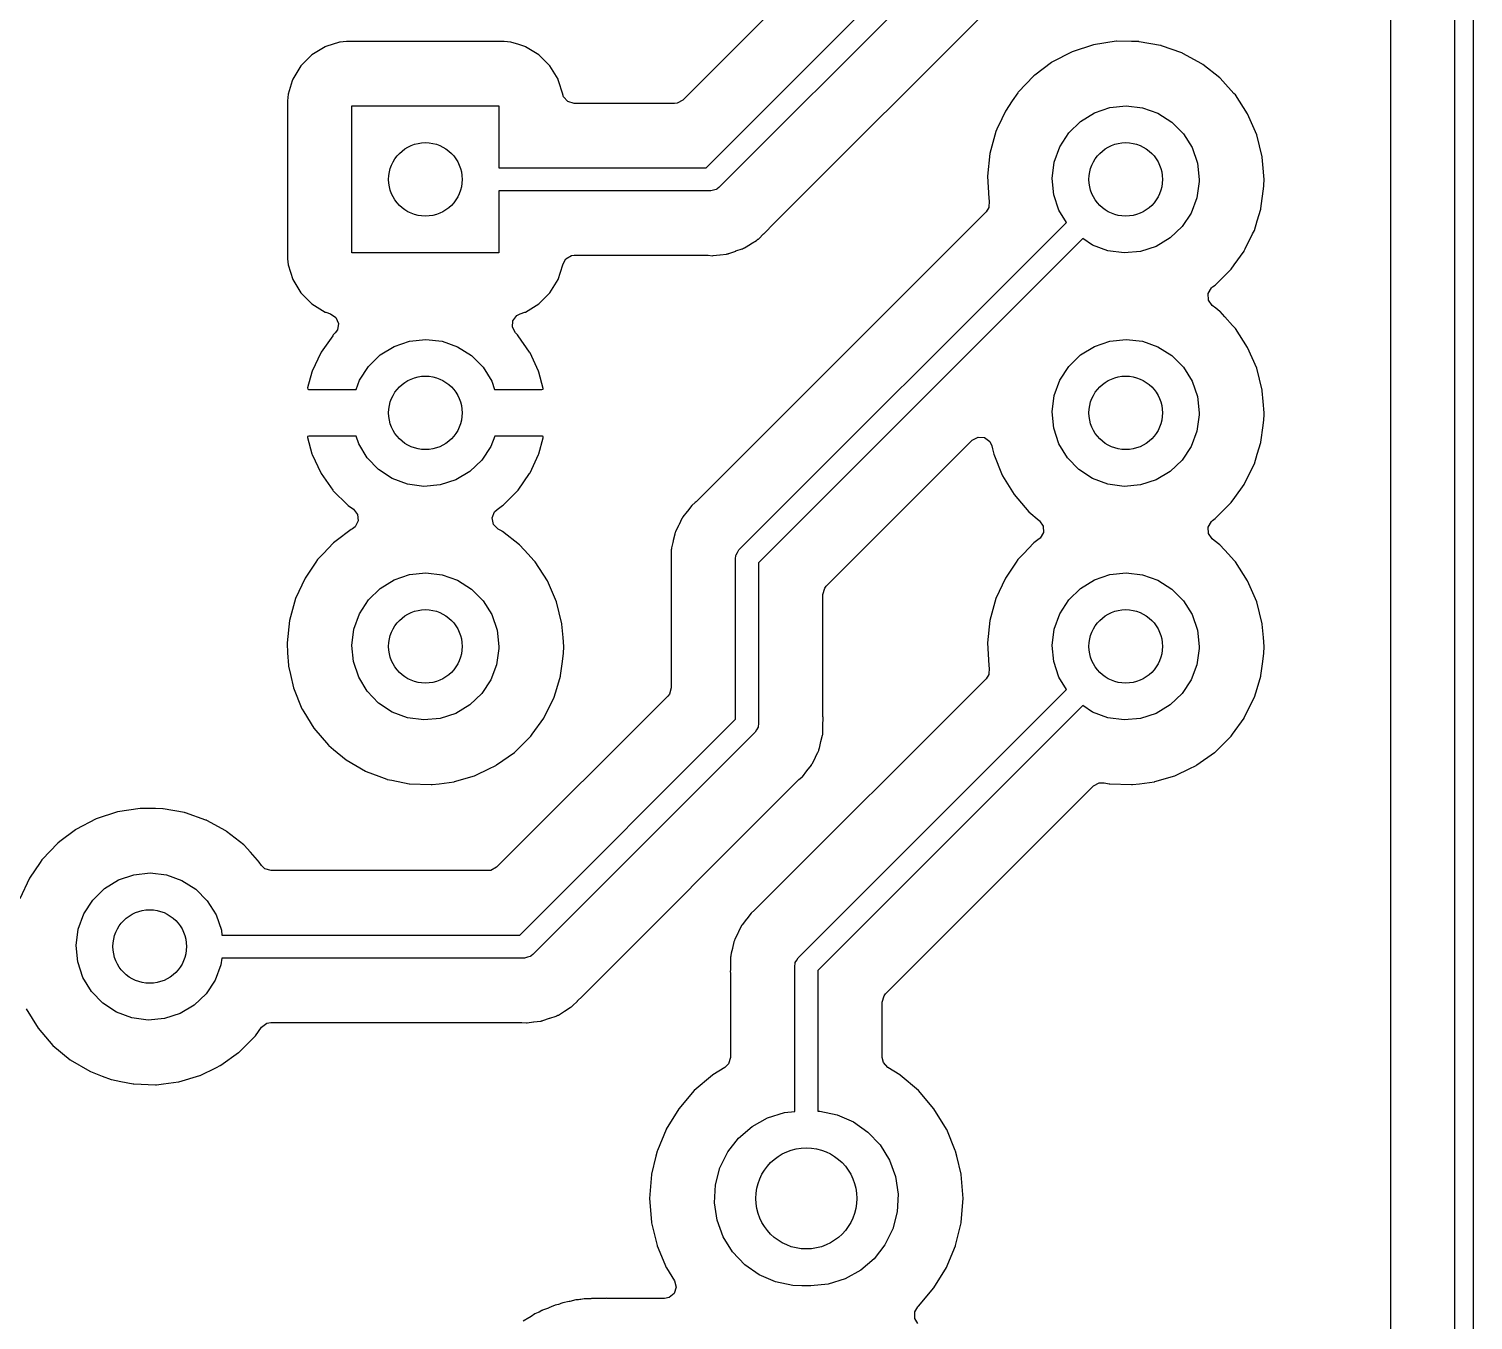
# Model space of a CAD drawing. Extents: x 20.1 to 80.3, y -80.1 to -19.9.
# Drawn here: x 64.59 to 80.3, y -61.38 to -47.34 of the extents above; entities that cross this region are included whole.
import ezdxf

# ---------------------------------------------------------------- set-up
doc = ezdxf.new("R2010")
doc.units = 0
doc.layers.add('BLACK', color=7, linetype='CONTINUOUS')

msp = doc.modelspace()

# ---------------------------------------------------------------- linework, layer by layer
at = {"layer": 'BLACK', "linetype": 'CONTINUOUS'}
for p, q in [((80.1, -79.9), (80.1, -20.1)), ((80.3, -20), (80.3, -80)), ((79.4, -20.926), (79.4, -71.6445)), ((76.0609, -43.7517), (71.7, -48.1126)), ((71.9532, -48.85), (76.9345, -43.8688)), ((77.1126, -44.0442), (72.0934, -49.0634)), ((72.6522, -49.4953), (77.2298, -44.9177)), ((67.8096, -47.5319), (67.6646, -47.6197)), ((67.8169, -47.5296), (67.8096, -47.5319)), ((67.965, -47.4832), (67.8169, -47.5296)), ((67.8169, -47.5296), (67.8169, -47.5296)), ((67.9714, -47.4812), (67.965, -47.4832)), ((67.965, -47.4832), (67.965, -47.4832)), ((68.0058, -47.478), (67.9714, -47.4812)), ((68.0411, -47.4748), (68.0058, -47.478)), ((68.0412, -47.4748), (68.0411, -47.4748)), ((68.044, -47.4745), (68.0412, -47.4748)), ((68.8978, -47.4745), (68.044, -47.4745)), ((69.7531, -47.4745), (68.8978, -47.4745)), ((69.756, -47.4745), (69.7531, -47.4745)), ((69.8286, -47.4812), (69.756, -47.4745)), ((69.9179, -47.5092), (69.8286, -47.4812)), ((69.9831, -47.5296), (69.9179, -47.5092)), ((69.9904, -47.5319), (69.9831, -47.5296)), ((69.9831, -47.5296), (69.9831, -47.5296)), ((70.1354, -47.6197), (69.9904, -47.5319)), ((75.9365, -47.587), (75.7177, -47.7009)), ((76.1711, -47.5103), (75.9365, -47.587)), ((76.415, -47.473), (76.1711, -47.5103)), ((76.4201, -47.4731), (76.415, -47.473)), ((76.5823, -47.4751), (76.4201, -47.4731)), ((76.4201, -47.4731), (76.4201, -47.4731)), ((76.6617, -47.476), (76.5823, -47.4751)), ((76.6668, -47.4769), (76.6617, -47.476)), ((76.8995, -47.5184), (76.6668, -47.4769)), ((76.6668, -47.4769), (76.6668, -47.4769)), ((76.9046, -47.5193), (76.8995, -47.5184)), ((76.8995, -47.5184), (76.8995, -47.5184)), ((76.9095, -47.521), (76.9046, -47.5193)), ((77.1323, -47.5999), (76.9095, -47.521)), ((76.9095, -47.521), (76.9095, -47.521)), ((77.1372, -47.6017), (77.1323, -47.5999)), ((77.1323, -47.5999), (77.1323, -47.5999)), ((77.1417, -47.6042), (77.1372, -47.6017)), ((77.3487, -47.7184), (77.1417, -47.6042)), ((77.1417, -47.6042), (77.1417, -47.6042)), ((67.5447, -47.7396), (67.4569, -47.8846)), ((67.6646, -47.6197), (67.5447, -47.7396)), ((70.2553, -47.7396), (70.1354, -47.6197)), ((70.3431, -47.8846), (70.2553, -47.7396)), ((75.7135, -47.704), (75.5296, -47.8422)), ((75.7177, -47.7009), (75.7135, -47.704)), ((75.7135, -47.704), (75.7135, -47.704)), ((77.3532, -47.7209), (77.3487, -47.7184)), ((77.3487, -47.7184), (77.3487, -47.7184)), ((77.3573, -47.7241), (77.3532, -47.7209)), ((77.5428, -47.8706), (77.3573, -47.7241)), ((77.3573, -47.7241), (77.3573, -47.7241)), ((67.4507, -47.9042), (67.4062, -48.0464)), ((67.4546, -47.8919), (67.4507, -47.9042)), ((67.4569, -47.8846), (67.4546, -47.8919)), ((67.4546, -47.8919), (67.4546, -47.8919)), ((70.3454, -47.8919), (70.3431, -47.8846)), ((70.3493, -47.9042), (70.3454, -47.8919)), ((70.3454, -47.8919), (70.3454, -47.8919)), ((70.3938, -48.0464), (70.3493, -47.9042)), ((75.5204, -47.8491), (75.3499, -48.0275)), ((75.5296, -47.8422), (75.5204, -47.8491)), ((77.5468, -47.8738), (77.5428, -47.8706)), ((77.5428, -47.8706), (77.5428, -47.8706)), ((77.5781, -47.9081), (77.5468, -47.8738)), ((77.6981, -48.04), (77.5781, -47.9081)), ((67.4062, -48.0464), (67.3995, -48.119)), ((70.3942, -48.0505), (70.3938, -48.0464)), ((70.4024, -48.0758), (70.3942, -48.0505)), ((70.4489, -48.1295), (70.4024, -48.0758)), ((75.347, -48.0317), (75.2855, -48.1219)), ((75.3499, -48.0275), (75.347, -48.0317)), ((75.347, -48.0317), (75.347, -48.0317)), ((77.7129, -48.0563), (77.6981, -48.04)), ((77.8469, -48.2635), (77.7129, -48.0563)), ((67.3995, -48.119), (67.3995, -48.1219)), ((67.3995, -48.1219), (67.3995, -48.9772)), ((68.1, -49.775), (68.1, -48.175)), ((68.1, -48.175), (69.7, -48.175)), ((69.7, -48.175), (69.7, -48.85)), ((70.517, -48.1495), (70.4489, -48.1295)), ((71.6109, -48.1495), (70.517, -48.1495)), ((71.6377, -48.1466), (71.6109, -48.1495)), ((71.7, -48.1126), (71.6377, -48.1466)), ((75.2109, -48.2313), (75.1708, -48.3176)), ((75.2855, -48.1219), (75.2109, -48.2313)), ((76.1794, -48.2511), (76.3482, -48.1937)), ((76.3482, -48.1937), (76.5256, -48.175)), ((76.5256, -48.175), (76.7027, -48.1961)), ((76.7027, -48.1961), (76.8707, -48.256)), ((75.1708, -48.3176), (75.119, -48.4291)), ((75.9, -48.4694), (76.0275, -48.3446)), ((76.0275, -48.3446), (76.1794, -48.2511)), ((76.8707, -48.256), (77.0213, -48.3515)), ((77.0213, -48.3515), (77.147, -48.4781)), ((77.9453, -48.4898), (77.8469, -48.2635)), ((75.107, -48.4551), (75.041, -48.6929)), ((75.119, -48.4291), (75.107, -48.4551)), ((75.8034, -48.6193), (75.9, -48.4694)), ((77.147, -48.4781), (77.2415, -48.6293)), ((78.0054, -48.7291), (77.9453, -48.4898)), ((75.041, -48.6929), (75.0148, -48.9382)), ((75.7424, -48.7869), (75.8034, -48.6193)), ((77.2415, -48.6293), (77.3001, -48.7978)), ((69.7, -48.85), (71.9532, -48.85)), ((75.7201, -48.9638), (75.7424, -48.7869)), ((77.3001, -48.7978), (77.32, -48.975)), ((78.0058, -48.7342), (78.0054, -48.7291)), ((78.0122, -48.8113), (78.0058, -48.7342)), ((78.0058, -48.7342), (78.0058, -48.7342)), ((78.0256, -48.975), (78.0122, -48.8113)), ((67.3995, -48.9772), (67.3995, -49.831)), ((75.0148, -48.9382), (75.029, -49.1845)), ((75.7375, -49.1413), (75.7201, -48.9638)), ((77.3197, -48.9973), (77.2949, -49.174)), ((77.32, -48.975), (77.3197, -48.9973)), ((78.0242, -49.0351), (78.0256, -48.9784)), ((78.0256, -48.9784), (78.0256, -48.975)), ((78.0256, -48.9784), (78.0256, -48.9784)), ((72.005, -49.1), (69.7, -49.1)), ((69.7, -49.1), (69.7, -49.775)), ((72.0345, -49.0913), (72.005, -49.1)), ((72.0646, -49.0849), (72.0345, -49.0913)), ((72.0698, -49.081), (72.0646, -49.0849)), ((72.0725, -49.0802), (72.0698, -49.081)), ((72.0756, -49.0767), (72.0725, -49.0802)), ((72.0934, -49.0634), (72.0756, -49.0767)), ((75.029, -49.1845), (75.0347, -49.2099)), ((75.7938, -49.3106), (75.7375, -49.1413)), ((77.2949, -49.174), (77.2315, -49.3407)), ((77.9916, -49.2932), (78.0238, -49.0485)), ((78.0238, -49.0485), (78.0242, -49.0351)), ((75.0009, -49.3267), (71.8446, -52.483)), ((75.0302, -49.2807), (75.0009, -49.3267)), ((75.0347, -49.2099), (75.0302, -49.2807)), ((75.8745, -49.4438), (75.7938, -49.3106)), ((77.2315, -49.3407), (77.1328, -49.4892)), ((77.951, -49.427), (77.9901, -49.2981)), ((77.9901, -49.2981), (77.9916, -49.2932)), ((77.9901, -49.2981), (77.9901, -49.2981)), ((72.3116, -53.0066), (75.8745, -49.4438)), ((72.6453, -49.5027), (72.6522, -49.4953)), ((77.1328, -49.4892), (77.0037, -49.6122)), ((77.9199, -49.5293), (77.951, -49.427)), ((72.4401, -49.6766), (72.5012, -49.6399)), ((72.5012, -49.6399), (72.507, -49.6364)), ((72.5012, -49.6399), (72.5012, -49.6399)), ((72.507, -49.6364), (72.512, -49.6317)), ((72.512, -49.6317), (72.5139, -49.6303)), ((72.5139, -49.6303), (72.5148, -49.6296)), ((72.5148, -49.6296), (72.5187, -49.6267)), ((72.5187, -49.6267), (72.523, -49.6239)), ((72.523, -49.6239), (72.5271, -49.6203)), ((76.0526, -49.6192), (72.525, -53.1468)), ((72.5271, -49.6203), (72.579, -49.5684)), ((72.579, -49.5684), (72.5816, -49.5659)), ((72.5816, -49.5659), (72.6324, -49.5179)), ((72.6324, -49.5179), (72.6374, -49.5132)), ((72.6324, -49.5179), (72.6324, -49.5179)), ((72.6374, -49.5132), (72.6412, -49.5075)), ((72.6412, -49.5075), (72.6453, -49.5027)), ((76.1593, -49.6891), (76.0526, -49.6192)), ((77.0037, -49.6122), (76.8505, -49.7035)), ((77.8202, -49.731), (77.9012, -49.5671)), ((77.9012, -49.5671), (77.9199, -49.5293)), ((69.7, -49.775), (68.1, -49.775)), ((70.4265, -49.8389), (70.4882, -49.8038)), ((70.4882, -49.8038), (70.517, -49.8005)), ((70.517, -49.8005), (71.965, -49.8005)), ((71.965, -49.8005), (71.9755, -49.8009)), ((71.9755, -49.8009), (72.0253, -49.8051)), ((72.0253, -49.8051), (72.032, -49.8042)), ((72.032, -49.8042), (72.0321, -49.8042)), ((72.0321, -49.8042), (72.1027, -49.7948)), ((72.1027, -49.7948), (72.1057, -49.7944)), ((72.1057, -49.7944), (72.1765, -49.7867)), ((72.1765, -49.7867), (72.1833, -49.786)), ((72.1833, -49.786), (72.1898, -49.7838)), ((72.1898, -49.7838), (72.1921, -49.7833)), ((72.1921, -49.7833), (72.1927, -49.7832)), ((72.1927, -49.7832), (72.1934, -49.783)), ((72.1934, -49.783), (72.194, -49.7829)), ((72.194, -49.7829), (72.1963, -49.7823)), ((72.1963, -49.7823), (72.2031, -49.7814)), ((72.2031, -49.7814), (72.2764, -49.7547)), ((72.2764, -49.7547), (72.2793, -49.7537)), ((72.2793, -49.7537), (72.3468, -49.731)), ((72.3468, -49.731), (72.3533, -49.7288)), ((72.3533, -49.7288), (72.3592, -49.7253)), ((72.3592, -49.7253), (72.3613, -49.7243)), ((72.3613, -49.7243), (72.3619, -49.724)), ((72.3619, -49.724), (72.3625, -49.7237)), ((72.3625, -49.7237), (72.3631, -49.7234)), ((72.3631, -49.7234), (72.3652, -49.7224)), ((72.3652, -49.7224), (72.3716, -49.7201)), ((72.3716, -49.7201), (72.4375, -49.6782)), ((72.4375, -49.6782), (72.4401, -49.6766)), ((76.3265, -49.7512), (76.1593, -49.6891)), ((76.5032, -49.7748), (76.3265, -49.7512)), ((76.6809, -49.7587), (76.5032, -49.7748)), ((76.8505, -49.7035), (76.6809, -49.7587)), ((77.6987, -49.9062), (77.8076, -49.7547)), ((77.8076, -49.7547), (77.8106, -49.7505)), ((77.8106, -49.7505), (77.8202, -49.731)), ((67.3995, -49.831), (67.3998, -49.8338)), ((67.3998, -49.8338), (67.3998, -49.8339)), ((67.3998, -49.8339), (67.4002, -49.8389)), ((67.4002, -49.8389), (67.4062, -49.9036)), ((67.4062, -49.9036), (67.4569, -50.0654)), ((70.3431, -50.0654), (70.3938, -49.9036)), ((70.3938, -49.9036), (70.3941, -49.9005)), ((70.3941, -49.9005), (70.4265, -49.8389)), ((77.4918, -50.125), (77.6666, -49.9508)), ((77.6666, -49.9508), (77.6987, -49.9062)), ((67.4569, -50.0654), (67.5447, -50.2104)), ((70.2553, -50.2104), (70.3431, -50.0654)), ((77.4652, -50.144), (77.4918, -50.125)), ((67.5447, -50.2104), (67.6646, -50.3303)), ((70.1354, -50.3303), (70.2553, -50.2104)), ((77.416, -50.2166), (77.4516, -50.1552)), ((77.4192, -50.2875), (77.416, -50.2166)), ((77.4516, -50.1552), (77.4652, -50.144)), ((67.6646, -50.3303), (67.8096, -50.4181)), ((67.8096, -50.4181), (67.8169, -50.4204)), ((67.8169, -50.4204), (67.8169, -50.4204)), ((67.8169, -50.4204), (67.868, -50.4364)), ((67.868, -50.4364), (67.9271, -50.4759)), ((69.8941, -50.4558), (69.932, -50.4364)), ((69.932, -50.4364), (69.9831, -50.4204)), ((69.9831, -50.4204), (69.9904, -50.4181)), ((69.9831, -50.4204), (69.9831, -50.4204)), ((69.9904, -50.4181), (70.1354, -50.3303)), ((77.4603, -50.3455), (77.4192, -50.2875)), ((77.5007, -50.3774), (77.4603, -50.3455)), ((77.5428, -50.4106), (77.5007, -50.3774)), ((77.5468, -50.4138), (77.5428, -50.4106)), ((77.5428, -50.4106), (77.5428, -50.4106)), ((77.5969, -50.4688), (77.5468, -50.4138)), ((67.9271, -50.4759), (67.9554, -50.541)), ((67.9554, -50.541), (67.944, -50.6111)), ((69.8465, -50.5834), (69.8516, -50.5126)), ((69.8806, -50.6458), (69.8465, -50.5834)), ((69.8516, -50.5126), (69.8941, -50.4558)), ((77.6835, -50.564), (77.5969, -50.4688)), ((77.7129, -50.5963), (77.6835, -50.564)), ((77.8469, -50.8035), (77.7129, -50.5963)), ((67.891, -50.6755), (67.7661, -50.854)), ((67.8981, -50.6671), (67.891, -50.6755)), ((67.9194, -50.6458), (67.8981, -50.6671)), ((67.944, -50.6111), (67.9194, -50.6458)), ((68.5594, -50.7911), (68.7282, -50.7337)), ((68.7282, -50.7337), (68.9056, -50.715)), ((68.9056, -50.715), (69.0827, -50.7361)), ((69.0827, -50.7361), (69.2507, -50.796)), ((69.9019, -50.6671), (69.8806, -50.6458)), ((69.909, -50.6755), (69.9019, -50.6671)), ((70.0339, -50.854), (69.909, -50.6755)), ((76.1794, -50.7911), (76.3482, -50.7337)), ((76.3482, -50.7337), (76.5256, -50.715)), ((76.5256, -50.715), (76.7027, -50.7361)), ((76.7027, -50.7361), (76.8707, -50.796)), ((67.7606, -50.8635), (67.6685, -51.0609)), ((67.7661, -50.854), (67.7606, -50.8635)), ((68.28, -51.0094), (68.4075, -50.8846)), ((68.4075, -50.8846), (68.5594, -50.7911)), ((69.2507, -50.796), (69.4013, -50.8915)), ((69.4013, -50.8915), (69.527, -51.0181)), ((70.0394, -50.8635), (70.0339, -50.854)), ((70.1315, -51.0609), (70.0394, -50.8635)), ((75.9, -51.0094), (76.0275, -50.8846)), ((76.0275, -50.8846), (76.1794, -50.7911)), ((76.8707, -50.796), (77.0213, -50.8915)), ((77.0213, -50.8915), (77.147, -51.0181)), ((77.9453, -51.0298), (77.8469, -50.8035)), ((67.6648, -51.0712), (67.6186, -51.2435)), ((67.6685, -51.0609), (67.6648, -51.0712)), ((68.1834, -51.1593), (68.28, -51.0094)), ((69.527, -51.0181), (69.6215, -51.1693)), ((70.1352, -51.0712), (70.1315, -51.0609)), ((70.1827, -51.2485), (70.1352, -51.0712)), ((75.8034, -51.1593), (75.9, -51.0094)), ((77.147, -51.0181), (77.2415, -51.1693)), ((78.0054, -51.2691), (77.9453, -51.0298)), ((68.1464, -51.261), (68.1834, -51.1593)), ((69.6215, -51.1693), (69.6534, -51.261)), ((75.7424, -51.3269), (75.8034, -51.1593)), ((77.2415, -51.1693), (77.3001, -51.3378)), ((67.6186, -51.2435), (67.6189, -51.2576)), ((67.6189, -51.2576), (67.6269, -51.261)), ((67.6269, -51.261), (68.1464, -51.261)), ((69.6534, -51.261), (70.168, -51.261)), ((70.168, -51.261), (70.1815, -51.257)), ((70.1815, -51.257), (70.1827, -51.2485)), ((75.7201, -51.5038), (75.7424, -51.3269)), ((77.3001, -51.3378), (77.32, -51.515)), ((78.0058, -51.2742), (78.0054, -51.2691)), ((78.0156, -51.3928), (78.0058, -51.2742)), ((78.0058, -51.2742), (78.0058, -51.2742)), ((75.7375, -51.6813), (75.7201, -51.5038)), ((77.3197, -51.5373), (77.2949, -51.714)), ((77.32, -51.515), (77.3197, -51.5373)), ((78.0256, -51.515), (78.0156, -51.3928)), ((78.0238, -51.5885), (78.025, -51.5401)), ((78.025, -51.5401), (78.0256, -51.5184)), ((78.0256, -51.5184), (78.0256, -51.515)), ((78.0256, -51.5184), (78.0256, -51.5184)), ((75.7938, -51.8506), (75.7375, -51.6813)), ((77.9916, -51.8332), (78.0154, -51.6525)), ((78.0154, -51.6525), (78.0234, -51.5919)), ((78.0234, -51.5919), (78.0238, -51.5885)), ((78.0234, -51.5919), (78.0234, -51.5919)), ((67.6185, -51.773), (67.6173, -51.7815)), ((67.6173, -51.7815), (67.6648, -51.9588)), ((67.632, -51.769), (67.6185, -51.773)), ((68.1466, -51.769), (67.632, -51.769)), ((68.1738, -51.8506), (68.1466, -51.769)), ((68.2662, -52.0031), (68.1738, -51.8506)), ((69.654, -51.769), (69.6115, -51.8807)), ((70.1731, -51.769), (69.654, -51.769)), ((70.1352, -51.9588), (70.1814, -51.7865)), ((70.1811, -51.7724), (70.1731, -51.769)), ((70.1814, -51.7865), (70.1811, -51.7724)), ((74.0559, -52.6066), (74.8505, -51.8119)), ((74.8505, -51.8119), (74.9128, -51.7779)), ((74.9128, -51.7779), (74.9836, -51.7829)), ((74.9836, -51.7829), (75.0405, -51.8255)), ((75.0405, -51.8255), (75.0625, -51.8733)), ((75.8862, -52.0031), (75.7938, -51.8506)), ((77.2949, -51.714), (77.2315, -51.8807)), ((77.9515, -51.9652), (77.9901, -51.8381)), ((77.9901, -51.8381), (77.9916, -51.8332)), ((77.9901, -51.8381), (77.9901, -51.8381)), ((67.6648, -51.9588), (67.6685, -51.9691)), ((67.6685, -51.9691), (67.7606, -52.1665)), ((68.3901, -52.1314), (68.2662, -52.0031)), ((69.6115, -51.8807), (69.5128, -52.0292)), ((70.0394, -52.1665), (70.1315, -51.9691)), ((70.1315, -51.9691), (70.1352, -51.9588)), ((75.0625, -51.8733), (75.0701, -51.9067)), ((75.0701, -51.9067), (75.0833, -51.9652)), ((75.0833, -51.9652), (75.1761, -52.1939)), ((76.0101, -52.1314), (75.8862, -52.0031)), ((77.2315, -51.8807), (77.1328, -52.0292)), ((77.9199, -52.0693), (77.9515, -51.9652)), ((67.7606, -52.1665), (67.7661, -52.176)), ((68.5393, -52.2291), (68.3901, -52.1314)), ((69.3837, -52.1522), (69.2305, -52.2435)), ((69.5128, -52.0292), (69.3837, -52.1522)), ((70.0339, -52.176), (70.0394, -52.1665)), ((76.1593, -52.2291), (76.0101, -52.1314)), ((77.0037, -52.1522), (76.8505, -52.2435)), ((77.1328, -52.0292), (77.0037, -52.1522)), ((77.8106, -52.2905), (77.9199, -52.0693)), ((67.7661, -52.176), (67.891, -52.3545)), ((68.7065, -52.2912), (68.5393, -52.2291)), ((68.8832, -52.3148), (68.7065, -52.2912)), ((69.0609, -52.2987), (68.8832, -52.3148)), ((69.2305, -52.2435), (69.0609, -52.2987)), ((69.909, -52.3545), (70.0339, -52.176)), ((75.1761, -52.1939), (75.1788, -52.1983)), ((75.1788, -52.1983), (75.1788, -52.1983)), ((75.1788, -52.1983), (75.1969, -52.2278)), ((75.1969, -52.2278), (75.305, -52.4042)), ((76.3265, -52.2912), (76.1593, -52.2291)), ((76.5032, -52.3148), (76.3265, -52.2912)), ((76.6809, -52.2987), (76.5032, -52.3148)), ((76.8505, -52.2435), (76.6809, -52.2987)), ((77.7063, -52.4356), (77.8076, -52.2947)), ((77.8076, -52.2947), (77.8106, -52.2905)), ((67.891, -52.3545), (67.8981, -52.3629)), ((67.8981, -52.3629), (68.0521, -52.5169)), ((69.7479, -52.5169), (69.9019, -52.3629)), ((69.9019, -52.3629), (69.909, -52.3545)), ((71.8446, -52.483), (71.8368, -52.4901)), ((75.305, -52.4042), (75.4666, -52.5907)), ((77.6666, -52.4908), (77.7063, -52.4356)), ((68.0521, -52.5169), (68.0605, -52.524)), ((68.0605, -52.524), (68.1168, -52.5634)), ((68.1168, -52.5634), (68.1611, -52.6188)), ((68.1611, -52.6188), (68.1684, -52.6894)), ((69.6277, -52.6585), (69.6528, -52.5921)), ((69.6528, -52.5921), (69.681, -52.5649)), ((69.681, -52.5649), (69.7395, -52.524)), ((69.7395, -52.524), (69.7479, -52.5169)), ((71.7494, -52.5867), (71.7005, -52.6476)), ((71.7512, -52.5844), (71.7494, -52.5867)), ((71.7987, -52.5224), (71.7512, -52.5844)), ((71.8368, -52.4901), (71.7987, -52.5224)), ((73.2624, -53.4), (74.0559, -52.6066)), ((75.4666, -52.5907), (75.5789, -52.684)), ((77.4918, -52.665), (77.6666, -52.4908)), ((68.0935, -52.784), (67.9304, -52.9066)), ((68.0977, -52.7809), (68.0935, -52.784)), ((68.0935, -52.784), (68.0935, -52.784)), ((68.1027, -52.7783), (68.0977, -52.7809)), ((68.103, -52.7781), (68.1027, -52.7783)), ((68.1066, -52.7758), (68.103, -52.7781)), ((68.1364, -52.7528), (68.1064, -52.7755)), ((68.1064, -52.7755), (68.1066, -52.7758)), ((68.1684, -52.6894), (68.1364, -52.7528)), ((69.6425, -52.728), (69.6277, -52.6585)), ((69.6924, -52.7784), (69.6425, -52.728)), ((69.7287, -52.7984), (69.6924, -52.7784)), ((69.7332, -52.8009), (69.7287, -52.7984)), ((69.7287, -52.7984), (69.7287, -52.7984)), ((71.6554, -52.7384), (71.6207, -52.8083)), ((71.6567, -52.7356), (71.6554, -52.7384)), ((71.6603, -52.728), (71.6567, -52.7356)), ((71.6897, -52.6648), (71.6603, -52.728)), ((71.6939, -52.6594), (71.6897, -52.6648)), ((71.6951, -52.6574), (71.6939, -52.6594)), ((71.6954, -52.6569), (71.6951, -52.6574)), ((71.6958, -52.6562), (71.6954, -52.6569)), ((71.6961, -52.6558), (71.6958, -52.6562)), ((71.6974, -52.6537), (71.6961, -52.6558)), ((71.7005, -52.6476), (71.6974, -52.6537)), ((75.5789, -52.684), (75.5834, -52.6877)), ((75.5834, -52.6877), (75.623, -52.7466)), ((75.623, -52.7466), (75.6245, -52.8176)), ((77.416, -52.7566), (77.4516, -52.6952)), ((77.4192, -52.8275), (77.416, -52.7566)), ((77.4516, -52.6952), (77.4652, -52.684)), ((77.4652, -52.684), (77.4918, -52.665)), ((67.8968, -52.9328), (67.7905, -53.044)), ((67.9004, -52.9291), (67.8968, -52.9328)), ((67.9304, -52.9066), (67.9004, -52.9291)), ((69.7373, -52.8041), (69.7332, -52.8009)), ((69.9228, -52.9506), (69.7373, -52.8041)), ((69.7373, -52.8041), (69.7373, -52.8041)), ((69.9268, -52.9538), (69.9228, -52.9506)), ((69.9228, -52.9506), (69.9228, -52.9506)), ((70.0167, -53.0526), (69.9268, -52.9538)), ((71.5914, -52.926), (71.5773, -52.9823)), ((71.5962, -52.9066), (71.5914, -52.926)), ((71.5969, -52.9036), (71.5962, -52.9066)), ((71.6124, -52.8341), (71.5969, -52.9036)), ((71.6139, -52.8274), (71.6124, -52.8341)), ((71.6124, -52.8341), (71.6124, -52.8341)), ((71.6168, -52.8212), (71.6139, -52.8274)), ((71.6176, -52.819), (71.6168, -52.8212)), ((71.6177, -52.8184), (71.6176, -52.819)), ((71.618, -52.8177), (71.6177, -52.8184)), ((71.6182, -52.8172), (71.618, -52.8177)), ((71.6191, -52.8149), (71.6182, -52.8172)), ((71.6207, -52.8083), (71.6191, -52.8149)), ((75.5168, -52.9328), (75.4105, -53.044)), ((75.5204, -52.9291), (75.5168, -52.9328)), ((75.5504, -52.9066), (75.5204, -52.9291)), ((75.5785, -52.8854), (75.5504, -52.9066)), ((75.5874, -52.8781), (75.5785, -52.8854)), ((75.6245, -52.8176), (75.5874, -52.8781)), ((77.4603, -52.8855), (77.4192, -52.8275)), ((77.4832, -52.9036), (77.4603, -52.8855)), ((77.5428, -52.9506), (77.4832, -52.9036)), ((77.5468, -52.9538), (77.5428, -52.9506)), ((77.5428, -52.9506), (77.5428, -52.9506)), ((77.6367, -53.0526), (77.5468, -52.9538)), ((67.727, -53.1117), (67.7072, -53.1407)), ((67.7299, -53.1075), (67.727, -53.1117)), ((67.727, -53.1117), (67.727, -53.1117)), ((67.7905, -53.044), (67.7299, -53.1075)), ((70.079, -53.121), (70.0167, -53.0526)), ((71.5745, -53.0848), (71.573, -53.1369)), ((71.5748, -53.0024), (71.5745, -53.0079)), ((71.5745, -53.0079), (71.5745, -53.0813)), ((71.5745, -53.0813), (71.5745, -53.0848)), ((71.5759, -52.9974), (71.5748, -53.0024)), ((71.5766, -52.9926), (71.5759, -52.9974)), ((71.5768, -52.9915), (71.5766, -52.9926)), ((71.5771, -52.9891), (71.5768, -52.9915)), ((71.5773, -52.9823), (71.5771, -52.9891)), ((72.275, -53.095), (72.2782, -53.073)), ((72.275, -54.8482), (72.275, -53.095)), ((72.2779, -53.0684), (72.2792, -53.0659)), ((72.2782, -53.073), (72.2779, -53.0684)), ((72.2792, -53.0659), (72.2801, -53.0595)), ((72.2801, -53.0595), (72.2968, -53.0336)), ((72.2968, -53.0336), (72.3116, -53.0066)), ((75.347, -53.1117), (75.3272, -53.1407)), ((75.3499, -53.1075), (75.347, -53.1117)), ((75.347, -53.1117), (75.347, -53.1117)), ((75.4105, -53.044), (75.3499, -53.1075)), ((77.699, -53.121), (77.6367, -53.0526)), ((67.7072, -53.1407), (67.5909, -53.3113)), ((68.7282, -53.2737), (68.9056, -53.255)), ((68.9056, -53.255), (69.0827, -53.2761)), ((70.0929, -53.1363), (70.079, -53.121)), ((70.2269, -53.3435), (70.0929, -53.1363)), ((71.573, -53.1369), (71.5723, -53.1616)), ((71.5723, -53.1616), (71.5736, -53.1683)), ((71.5736, -53.1683), (71.5741, -53.1746)), ((71.5741, -53.1746), (71.5745, -53.1847)), ((71.5745, -53.1847), (71.5745, -54.5059)), ((72.525, -53.1468), (72.525, -54.9)), ((75.3272, -53.1407), (75.2109, -53.3113)), ((76.3482, -53.2737), (76.5256, -53.255)), ((76.5256, -53.255), (76.7027, -53.2761)), ((77.7129, -53.1363), (77.699, -53.121)), ((77.8469, -53.3435), (77.7129, -53.1363)), ((67.5909, -53.3113), (67.487, -53.5351)), ((68.28, -53.5494), (68.4075, -53.4246)), ((68.4075, -53.4246), (68.5594, -53.3311)), ((68.5594, -53.3311), (68.7282, -53.2737)), ((69.0827, -53.2761), (69.2507, -53.336)), ((69.2507, -53.336), (69.4013, -53.4315)), ((70.3253, -53.5698), (70.2269, -53.3435)), ((73.2255, -53.4891), (73.2455, -53.421)), ((73.2455, -53.421), (73.2624, -53.4)), ((75.2109, -53.3113), (75.107, -53.5351)), ((75.9, -53.5494), (76.0275, -53.4246)), ((76.0275, -53.4246), (76.1794, -53.3311)), ((76.1794, -53.3311), (76.3482, -53.2737)), ((76.7027, -53.2761), (76.8707, -53.336)), ((76.8707, -53.336), (77.0213, -53.4315)), ((77.9453, -53.5698), (77.8469, -53.3435)), ((67.487, -53.5351), (67.421, -53.7729)), ((68.1834, -53.6993), (68.28, -53.5494)), ((69.4013, -53.4315), (69.527, -53.5581)), ((69.527, -53.5581), (69.6215, -53.7093)), ((70.3854, -53.8091), (70.3253, -53.5698)), ((73.2255, -54.8103), (73.2255, -53.4891)), ((75.107, -53.5351), (75.041, -53.7729)), ((75.8034, -53.6993), (75.9, -53.5494)), ((77.0213, -53.4315), (77.147, -53.5581)), ((77.147, -53.5581), (77.2415, -53.7093)), ((78.0054, -53.8091), (77.9453, -53.5698)), ((68.1224, -53.8669), (68.1834, -53.6993)), ((69.6215, -53.7093), (69.6801, -53.8778)), ((75.7424, -53.8669), (75.8034, -53.6993)), ((77.2415, -53.7093), (77.3001, -53.8778)), ((67.421, -53.7729), (67.3948, -54.0182)), ((68.1001, -54.0438), (68.1224, -53.8669)), ((69.6801, -53.8778), (69.7, -54.055)), ((70.3858, -53.8142), (70.3854, -53.8091)), ((70.3977, -53.9579), (70.3858, -53.8142)), ((70.3858, -53.8142), (70.3858, -53.8142)), ((75.041, -53.7729), (75.0148, -54.0182)), ((75.7201, -54.0438), (75.7424, -53.8669)), ((77.3001, -53.8778), (77.32, -54.055)), ((78.0058, -53.8142), (78.0054, -53.8091)), ((78.0177, -53.9579), (78.0058, -53.8142)), ((78.0058, -53.8142), (78.0058, -53.8142)), ((67.3948, -54.0182), (67.3951, -54.0234)), ((67.3951, -54.0234), (67.401, -54.1252)), ((67.3951, -54.0234), (67.3951, -54.0234)), ((68.1175, -54.2213), (68.1001, -54.0438)), ((69.7, -54.055), (69.6997, -54.0773)), ((70.4056, -54.055), (70.3977, -53.9579)), ((70.4056, -54.0584), (70.4056, -54.055)), ((75.0148, -54.0182), (75.029, -54.2645)), ((75.7375, -54.2213), (75.7201, -54.0438)), ((77.32, -54.055), (77.3197, -54.0773)), ((78.0256, -54.055), (78.0177, -53.9579)), ((78.0256, -54.0584), (78.0256, -54.055)), ((67.401, -54.1252), (67.409, -54.2645)), ((69.6997, -54.0773), (69.6749, -54.254)), ((70.3884, -54.2462), (70.4034, -54.1319)), ((70.4034, -54.1319), (70.4038, -54.1285)), ((70.4034, -54.1319), (70.4034, -54.1319)), ((70.4038, -54.1285), (70.4055, -54.0611)), ((70.4055, -54.0611), (70.4056, -54.0584)), ((70.4056, -54.0584), (70.4056, -54.0584)), ((77.3197, -54.0773), (77.2949, -54.254)), ((78.0084, -54.2462), (78.0234, -54.1319)), ((78.0234, -54.1319), (78.0238, -54.1285)), ((78.0234, -54.1319), (78.0234, -54.1319)), ((78.0238, -54.1285), (78.0255, -54.0611)), ((78.0255, -54.0611), (78.0256, -54.0584)), ((78.0256, -54.0584), (78.0256, -54.0584)), ((67.409, -54.2645), (67.4101, -54.2696)), ((67.4101, -54.2696), (67.4101, -54.2696)), ((67.4101, -54.2696), (67.4307, -54.3607)), ((67.4307, -54.3607), (67.4633, -54.5052)), ((68.1738, -54.3906), (68.1175, -54.2213)), ((69.6749, -54.254), (69.6115, -54.4207)), ((70.3716, -54.3732), (70.3884, -54.2462)), ((75.0302, -54.3607), (75.0009, -54.4067)), ((75.029, -54.2645), (75.0301, -54.2696)), ((75.0301, -54.2696), (75.0347, -54.2899)), ((75.0347, -54.2899), (75.0302, -54.3607)), ((75.7938, -54.3906), (75.7375, -54.2213)), ((77.2949, -54.254), (77.2315, -54.4207)), ((77.9916, -54.3732), (78.0084, -54.2462)), ((67.4633, -54.5052), (67.5561, -54.7339)), ((68.2662, -54.5431), (68.1738, -54.3906)), ((69.6115, -54.4207), (69.5128, -54.5692)), ((70.2999, -54.6093), (70.3296, -54.5116)), ((70.3296, -54.5116), (70.3701, -54.3781)), ((70.3701, -54.3781), (70.3716, -54.3732)), ((70.3701, -54.3781), (70.3701, -54.3781)), ((71.5745, -54.5059), (71.5545, -54.574)), ((75.0009, -54.4067), (72.4896, -56.918)), ((72.9566, -57.4416), (75.8745, -54.5238)), ((75.8745, -54.5238), (75.7938, -54.3906)), ((77.2315, -54.4207), (77.1328, -54.5692)), ((77.9199, -54.6093), (77.9496, -54.5116)), ((77.9496, -54.5116), (77.9901, -54.3781)), ((77.9901, -54.3781), (77.9916, -54.3732)), ((77.9901, -54.3781), (77.9901, -54.3781)), ((68.3901, -54.6714), (68.2662, -54.5431)), ((68.5393, -54.7691), (68.3901, -54.6714)), ((69.5128, -54.5692), (69.3837, -54.6922)), ((71.5376, -54.595), (69.675, -56.4576)), ((70.1906, -54.8305), (70.2999, -54.6093)), ((71.5545, -54.574), (71.5376, -54.595)), ((77.1328, -54.5692), (77.0037, -54.6922)), ((77.8106, -54.8305), (77.9199, -54.6093)), ((67.5561, -54.7339), (67.5588, -54.7383)), ((67.5588, -54.7383), (67.5588, -54.7383)), ((67.5588, -54.7383), (67.5768, -54.7676)), ((67.5768, -54.7676), (67.685, -54.9442)), ((68.7065, -54.8312), (68.5393, -54.7691)), ((68.8832, -54.8548), (68.7065, -54.8312)), ((69.0609, -54.8387), (68.8832, -54.8548)), ((69.2305, -54.7835), (69.0609, -54.8387)), ((69.3837, -54.6922), (69.2305, -54.7835)), ((70.0615, -55.0102), (70.1876, -54.8347)), ((70.1876, -54.8347), (70.1906, -54.8305)), ((76.0526, -54.6992), (73.17, -57.5818)), ((73.2259, -54.8204), (73.2255, -54.8103)), ((73.2255, -54.9102), (73.2275, -54.8402)), ((73.2264, -54.8267), (73.2259, -54.8204)), ((73.2277, -54.8334), (73.2264, -54.8267)), ((73.2275, -54.8402), (73.2277, -54.8334)), ((73.2275, -54.8402), (73.2275, -54.8402)), ((76.1593, -54.7691), (76.0526, -54.6992)), ((76.3265, -54.8312), (76.1593, -54.7691)), ((76.5032, -54.8548), (76.3265, -54.8312)), ((76.6809, -54.8387), (76.5032, -54.8548)), ((76.8505, -54.7835), (76.6809, -54.8387)), ((77.0037, -54.6922), (76.8505, -54.7835)), ((77.6815, -55.0102), (77.8076, -54.8347)), ((77.8076, -54.8347), (77.8106, -54.8305)), ((67.685, -54.9442), (67.8466, -55.1307)), ((69.9282, -57.195), (72.275, -54.8482)), ((72.4884, -54.9884), (70.0684, -57.4084)), ((72.5032, -54.9614), (72.4884, -54.9884)), ((72.5199, -54.9355), (72.5032, -54.9614)), ((72.5208, -54.9291), (72.5199, -54.9355)), ((72.5221, -54.9266), (72.5208, -54.9291)), ((72.525, -54.9), (72.5218, -54.922)), ((72.5218, -54.922), (72.5221, -54.9266)), ((73.2234, -55.0024), (73.2241, -54.9976)), ((73.2241, -54.9976), (73.2252, -54.9926)), ((73.2252, -54.9926), (73.2255, -54.9871)), ((73.2255, -54.9137), (73.2255, -54.9102)), ((73.2255, -54.9871), (73.2255, -54.9137)), ((67.8466, -55.1307), (67.8505, -55.134)), ((67.8505, -55.134), (67.8505, -55.134)), ((67.8505, -55.134), (67.9011, -55.176)), ((69.8718, -55.205), (70.0466, -55.0308)), ((70.0466, -55.0308), (70.0615, -55.0102)), ((73.1876, -55.1609), (73.2031, -55.0914)), ((73.2031, -55.0914), (73.2038, -55.0884)), ((73.2038, -55.0884), (73.221, -55.0193)), ((73.221, -55.0193), (73.2227, -55.0127)), ((73.2227, -55.0127), (73.2229, -55.0059)), ((73.2229, -55.0059), (73.2232, -55.0035)), ((73.2232, -55.0035), (73.2234, -55.0024)), ((77.4918, -55.205), (77.6666, -55.0308)), ((77.6666, -55.0308), (77.6815, -55.0102)), ((67.9011, -55.176), (68.0364, -55.2884)), ((68.0364, -55.2884), (68.2494, -55.4128)), ((69.6752, -55.3453), (69.8676, -55.208)), ((69.8676, -55.208), (69.8718, -55.205)), ((69.8676, -55.208), (69.8676, -55.208)), ((73.1103, -55.3302), (73.1433, -55.2594)), ((73.1433, -55.2594), (73.1446, -55.2566)), ((73.1446, -55.2566), (73.1687, -55.208)), ((73.1687, -55.208), (73.1793, -55.1867)), ((73.1793, -55.1867), (73.1809, -55.1801)), ((73.1809, -55.1801), (73.1818, -55.1778)), ((73.1818, -55.1778), (73.182, -55.1773)), ((73.182, -55.1773), (73.1823, -55.1766)), ((73.1823, -55.1766), (73.1824, -55.176)), ((73.1824, -55.176), (73.1832, -55.1738)), ((73.1832, -55.1738), (73.1861, -55.1676)), ((73.1861, -55.1676), (73.1876, -55.1609)), ((73.1876, -55.1609), (73.1876, -55.1609)), ((77.2952, -55.3453), (77.4876, -55.208)), ((77.4876, -55.208), (77.4918, -55.205)), ((77.4876, -55.208), (77.4876, -55.208)), ((68.2494, -55.4128), (68.2543, -55.4147)), ((68.2543, -55.4147), (68.2543, -55.4147)), ((68.2543, -55.4147), (68.3918, -55.4672)), ((68.3918, -55.4672), (68.4799, -55.5009)), ((69.218, -55.5263), (69.4338, -55.4615)), ((69.4338, -55.4615), (69.4494, -55.4568)), ((69.4494, -55.4568), (69.5906, -55.3877)), ((69.5906, -55.3877), (69.6663, -55.3506)), ((69.6663, -55.3506), (69.671, -55.3483)), ((69.6663, -55.3506), (69.6663, -55.3506)), ((69.671, -55.3483), (69.6752, -55.3453)), ((69.6752, -55.3453), (69.6752, -55.3453)), ((73.0013, -55.4726), (73.0488, -55.4106)), ((73.0488, -55.4106), (73.0506, -55.4082)), ((73.0506, -55.4082), (73.0995, -55.3474)), ((73.0995, -55.3474), (73.1026, -55.3413)), ((73.1026, -55.3413), (73.1039, -55.3392)), ((73.1039, -55.3392), (73.1042, -55.3388)), ((73.1042, -55.3388), (73.1046, -55.3381)), ((73.1046, -55.3381), (73.1049, -55.3376)), ((73.1049, -55.3376), (73.1061, -55.3356)), ((73.1061, -55.3356), (73.1103, -55.3302)), ((76.838, -55.5263), (77.0538, -55.4615)), ((77.0538, -55.4615), (77.0694, -55.4568)), ((77.0694, -55.4568), (77.2106, -55.3877)), ((77.2106, -55.3877), (77.2863, -55.3506)), ((77.2863, -55.3506), (77.291, -55.3483)), ((77.2863, -55.3506), (77.2863, -55.3506)), ((77.291, -55.3483), (77.2952, -55.3453)), ((77.2952, -55.3453), (77.2952, -55.3453)), ((68.4799, -55.5009), (68.485, -55.5019)), ((68.485, -55.5019), (68.485, -55.5019)), ((68.485, -55.5019), (68.5348, -55.512)), ((68.5348, -55.512), (68.7217, -55.5501)), ((68.7217, -55.5501), (68.7269, -55.5502)), ((68.7269, -55.5502), (68.7269, -55.5502)), ((68.7269, -55.5502), (68.9631, -55.5589)), ((68.9631, -55.5589), (68.9631, -55.5589)), ((68.9631, -55.5589), (68.9683, -55.5591)), ((68.9683, -55.5591), (68.9734, -55.5584)), ((68.9734, -55.5584), (69.0497, -55.5487)), ((68.9734, -55.5584), (68.9734, -55.5584)), ((69.0497, -55.5487), (69.213, -55.5277)), ((69.213, -55.5277), (69.218, -55.5263)), ((69.218, -55.5263), (69.218, -55.5263)), ((70.6272, -57.8403), (72.9554, -55.512)), ((72.9554, -55.512), (72.9632, -55.5049)), ((72.9632, -55.5049), (72.9961, -55.477)), ((72.9961, -55.477), (73.0013, -55.4726)), ((75.0381, -56.7044), (76.1698, -55.5727)), ((76.1698, -55.5727), (76.2321, -55.5387)), ((76.2321, -55.5387), (76.284, -55.5383)), ((76.284, -55.5383), (76.3417, -55.5501)), ((76.3417, -55.5501), (76.3469, -55.5502)), ((76.3469, -55.5502), (76.3469, -55.5502)), ((76.3469, -55.5502), (76.5831, -55.5589)), ((76.5831, -55.5589), (76.5831, -55.5589)), ((76.5831, -55.5589), (76.5883, -55.5591)), ((76.5883, -55.5591), (76.5934, -55.5584)), ((76.5934, -55.5584), (76.6697, -55.5487)), ((76.5934, -55.5584), (76.5934, -55.5584)), ((76.6697, -55.5487), (76.833, -55.5277)), ((76.833, -55.5277), (76.838, -55.5263)), ((76.838, -55.5263), (76.838, -55.5263)), ((65.3165, -55.932), (65.0977, -56.0459)), ((65.5511, -55.8553), (65.3165, -55.932)), ((65.795, -55.818), (65.5511, -55.8553)), ((65.8001, -55.8181), (65.795, -55.818)), ((65.9623, -55.8201), (65.8001, -55.8181)), ((65.8001, -55.8181), (65.8001, -55.8181)), ((66.0417, -55.821), (65.9623, -55.8201)), ((66.0468, -55.8219), (66.0417, -55.821)), ((66.2795, -55.8634), (66.0468, -55.8219)), ((66.0468, -55.8219), (66.0468, -55.8219)), ((66.2846, -55.8643), (66.2795, -55.8634)), ((66.2795, -55.8634), (66.2795, -55.8634)), ((66.2895, -55.866), (66.2846, -55.8643)), ((66.5123, -55.9449), (66.2895, -55.866)), ((66.2895, -55.866), (66.2895, -55.866)), ((65.0935, -56.049), (64.9235, -56.1767)), ((65.0977, -56.0459), (65.0935, -56.049)), ((65.0935, -56.049), (65.0935, -56.049)), ((66.5172, -55.9467), (66.5123, -55.9449)), ((66.5123, -55.9449), (66.5123, -55.9449)), ((66.5217, -55.9492), (66.5172, -55.9467)), ((66.7287, -56.0634), (66.5217, -55.9492)), ((66.5217, -55.9492), (66.5217, -55.9492)), ((66.7332, -56.0659), (66.7287, -56.0634)), ((66.7287, -56.0634), (66.7287, -56.0634)), ((66.7373, -56.0691), (66.7332, -56.0659)), ((66.9228, -56.2156), (66.7373, -56.0691)), ((66.7373, -56.0691), (66.7373, -56.0691)), ((64.9004, -56.1941), (64.7299, -56.3725)), ((64.9235, -56.1767), (64.9004, -56.1941)), ((66.9268, -56.2188), (66.9228, -56.2156)), ((66.9228, -56.2156), (66.9228, -56.2156)), ((66.9957, -56.2945), (66.9268, -56.2188)), ((64.7073, -56.4056), (64.5909, -56.5763)), ((64.727, -56.3767), (64.7073, -56.4056)), ((64.7299, -56.3725), (64.727, -56.3767)), ((64.727, -56.3767), (64.727, -56.3767)), ((67.0744, -56.381), (66.9957, -56.2945)), ((67.0929, -56.4013), (67.0744, -56.381)), ((67.1159, -56.4369), (67.0929, -56.4013)), ((65.5594, -56.5961), (65.7282, -56.5387)), ((65.7282, -56.5387), (65.9056, -56.52)), ((65.9056, -56.52), (66.0827, -56.5411)), ((66.0827, -56.5411), (66.2507, -56.601)), ((67.1536, -56.4745), (67.1159, -56.4369)), ((67.2217, -56.4945), (67.1536, -56.4745)), ((69.5859, -56.4945), (67.2217, -56.4945)), ((69.6127, -56.4916), (69.5859, -56.4945)), ((69.675, -56.4576), (69.6127, -56.4916)), ((64.5909, -56.5763), (64.487, -56.8001)), ((65.28, -56.8144), (65.4075, -56.6896)), ((65.4075, -56.6896), (65.5594, -56.5961)), ((66.2507, -56.601), (66.4013, -56.6965)), ((66.4013, -56.6965), (66.527, -56.8231)), ((73.9074, -57.835), (75.0381, -56.7044)), ((65.1834, -56.9643), (65.28, -56.8144)), ((66.527, -56.8231), (66.6215, -56.9743)), ((65.1224, -57.1319), (65.1834, -56.9643)), ((66.6215, -56.9743), (66.6801, -57.1428)), ((72.3944, -57.0217), (72.3455, -57.0826)), ((72.3962, -57.0194), (72.3944, -57.0217)), ((72.4437, -56.9574), (72.3962, -57.0194)), ((72.4818, -56.9251), (72.4437, -56.9574)), ((72.4896, -56.918), (72.4818, -56.9251)), ((65.1001, -57.3088), (65.1224, -57.1319)), ((66.6801, -57.1428), (66.686, -57.195)), ((66.686, -57.195), (69.9282, -57.195)), ((72.3004, -57.1734), (72.2657, -57.2433)), ((72.3017, -57.1706), (72.3004, -57.1734)), ((72.3058, -57.162), (72.3017, -57.1706)), ((72.3347, -57.0998), (72.3058, -57.162)), ((72.3389, -57.0944), (72.3347, -57.0998)), ((72.3401, -57.0924), (72.3389, -57.0944)), ((72.3404, -57.0919), (72.3401, -57.0924)), ((72.3408, -57.0912), (72.3404, -57.0919)), ((72.3411, -57.0908), (72.3408, -57.0912)), ((72.3424, -57.0887), (72.3411, -57.0908)), ((72.3455, -57.0826), (72.3424, -57.0887)), ((65.1175, -57.4863), (65.1001, -57.3088)), ((72.2412, -57.3416), (72.2282, -57.3937)), ((72.2419, -57.3386), (72.2412, -57.3416)), ((72.2574, -57.2691), (72.2419, -57.3386)), ((72.2589, -57.2624), (72.2574, -57.2691)), ((72.2574, -57.2691), (72.2574, -57.2691)), ((72.2618, -57.2562), (72.2589, -57.2624)), ((72.2626, -57.254), (72.2618, -57.2562)), ((72.2627, -57.2534), (72.2626, -57.254)), ((72.263, -57.2527), (72.2627, -57.2534)), ((72.2632, -57.2522), (72.263, -57.2527)), ((72.2641, -57.2499), (72.2632, -57.2522)), ((72.2657, -57.2433), (72.2641, -57.2499)), ((65.1738, -57.6556), (65.1175, -57.4863)), ((66.6853, -57.445), (66.6749, -57.519)), ((69.98, -57.445), (66.6853, -57.445)), ((70.0095, -57.4363), (69.98, -57.445)), ((70.0396, -57.4299), (70.0095, -57.4363)), ((70.0448, -57.426), (70.0396, -57.4299)), ((70.0475, -57.4252), (70.0448, -57.426)), ((70.0506, -57.4217), (70.0475, -57.4252)), ((70.0684, -57.4084), (70.0506, -57.4217)), ((72.2198, -57.4374), (72.2195, -57.4429)), ((72.2195, -57.4429), (72.2195, -57.5163)), ((72.2209, -57.4324), (72.2198, -57.4374)), ((72.2216, -57.4276), (72.2209, -57.4324)), ((72.2218, -57.4265), (72.2216, -57.4276)), ((72.2221, -57.4241), (72.2218, -57.4265)), ((72.2223, -57.4173), (72.2221, -57.4241)), ((72.2282, -57.3937), (72.2223, -57.4173)), ((72.92, -57.53), (72.9232, -57.508)), ((72.9229, -57.5034), (72.9242, -57.5009)), ((72.9232, -57.508), (72.9229, -57.5034)), ((72.9242, -57.5009), (72.9251, -57.4945)), ((72.9251, -57.4945), (72.9418, -57.4686)), ((72.9418, -57.4686), (72.9566, -57.4416)), ((65.2662, -57.8081), (65.1738, -57.6556)), ((66.6749, -57.519), (66.6115, -57.6857)), ((72.218, -57.5702), (72.2173, -57.5966)), ((72.2173, -57.5966), (72.2186, -57.6033)), ((72.2195, -57.5198), (72.218, -57.5702)), ((72.2186, -57.6033), (72.2191, -57.6096)), ((72.2191, -57.6096), (72.2195, -57.6197)), ((72.2195, -57.5163), (72.2195, -57.5198)), ((72.2195, -57.6197), (72.2195, -58.5275)), ((72.92, -59.1154), (72.92, -57.53)), ((73.17, -57.5818), (73.17, -59.1116)), ((65.3901, -57.9364), (65.2662, -57.8081)), ((66.6115, -57.6857), (66.5128, -57.8342)), ((65.5393, -58.0341), (65.3901, -57.9364)), ((66.3837, -57.9572), (66.2305, -58.0485)), ((66.5128, -57.8342), (66.3837, -57.9572)), ((70.4151, -58.0216), (70.4762, -57.9849)), ((70.4762, -57.9849), (70.482, -57.9814)), ((70.4762, -57.9849), (70.4762, -57.9849)), ((70.482, -57.9814), (70.487, -57.9767)), ((70.487, -57.9767), (70.4889, -57.9753)), ((70.4889, -57.9753), (70.4898, -57.9746)), ((70.4898, -57.9746), (70.4937, -57.9717)), ((70.4937, -57.9717), (70.498, -57.9689)), ((70.498, -57.9689), (70.5022, -57.9653)), ((70.5022, -57.9653), (70.554, -57.9134)), ((70.554, -57.9134), (70.5566, -57.9109)), ((70.5566, -57.9109), (70.6074, -57.8629)), ((70.6074, -57.8629), (70.6124, -57.8582)), ((70.6074, -57.8629), (70.6074, -57.8629)), ((70.6124, -57.8582), (70.6162, -57.8525)), ((70.6162, -57.8525), (70.6203, -57.8477)), ((70.6203, -57.8477), (70.6272, -57.8403)), ((73.8705, -57.9241), (73.8905, -57.856)), ((73.8705, -58.5275), (73.8705, -57.9241)), ((73.8905, -57.856), (73.9074, -57.835)), ((64.5561, -57.9989), (64.685, -58.2092)), ((65.7065, -58.0962), (65.5393, -58.0341)), ((65.8832, -58.1198), (65.7065, -58.0962)), ((66.0609, -58.1037), (65.8832, -58.1198)), ((66.2305, -58.0485), (66.0609, -58.1037)), ((70.0071, -58.1492), (70.0777, -58.1398)), ((70.0777, -58.1398), (70.0807, -58.1394)), ((70.0807, -58.1394), (70.1515, -58.1317)), ((70.1515, -58.1317), (70.1583, -58.131)), ((70.1583, -58.131), (70.1648, -58.1288)), ((70.1648, -58.1288), (70.1671, -58.1283)), ((70.1671, -58.1283), (70.1677, -58.1282)), ((70.1677, -58.1282), (70.1684, -58.128)), ((70.1684, -58.128), (70.169, -58.1279)), ((70.169, -58.1279), (70.1713, -58.1273)), ((70.1713, -58.1273), (70.1781, -58.1264)), ((70.1781, -58.1264), (70.2514, -58.0997)), ((70.2514, -58.0997), (70.2543, -58.0987)), ((70.2543, -58.0987), (70.3218, -58.076)), ((70.3218, -58.076), (70.3283, -58.0738)), ((70.3283, -58.0738), (70.3342, -58.0703)), ((70.3342, -58.0703), (70.3363, -58.0693)), ((70.3363, -58.0693), (70.3369, -58.069)), ((70.3369, -58.069), (70.3375, -58.0687)), ((70.3375, -58.0687), (70.3381, -58.0684)), ((70.3381, -58.0684), (70.3402, -58.0674)), ((70.3402, -58.0674), (70.3466, -58.0651)), ((70.3466, -58.0651), (70.4125, -58.0232)), ((70.4125, -58.0232), (70.4151, -58.0216)), ((64.685, -58.2092), (64.8466, -58.3957)), ((66.8718, -58.47), (67.0466, -58.2958)), ((67.0466, -58.2958), (67.0496, -58.2916)), ((67.0496, -58.2916), (67.1169, -58.198)), ((67.0496, -58.2916), (67.0496, -58.2916)), ((67.1169, -58.198), (67.1729, -58.1543)), ((67.1729, -58.1543), (67.2193, -58.1455)), ((67.2193, -58.1455), (69.94, -58.1455)), ((69.94, -58.1455), (69.9505, -58.1459)), ((69.9505, -58.1459), (70.0003, -58.1501)), ((70.0003, -58.1501), (70.007, -58.1492)), ((70.007, -58.1492), (70.0071, -58.1492)), ((64.8466, -58.3957), (65.0364, -58.5534)), ((65.0364, -58.5534), (65.2494, -58.6778)), ((66.6663, -58.6156), (66.671, -58.6133)), ((66.671, -58.6133), (66.6752, -58.6103)), ((66.6752, -58.6103), (66.8676, -58.473)), ((66.6752, -58.6103), (66.6752, -58.6103)), ((66.8676, -58.473), (66.8718, -58.47)), ((66.8676, -58.473), (66.8676, -58.473)), ((72.1995, -58.5956), (72.1593, -58.6349)), ((72.2195, -58.5275), (72.1995, -58.5956)), ((73.883, -58.5823), (73.8705, -58.5275)), ((73.9307, -58.6349), (73.883, -58.5823)), ((65.2494, -58.6778), (65.2543, -58.6797)), ((65.2543, -58.6797), (65.2543, -58.6797)), ((65.2543, -58.6797), (65.383, -58.7289)), ((65.383, -58.7289), (65.4799, -58.7659)), ((65.4799, -58.7659), (65.485, -58.7669)), ((65.485, -58.7669), (65.485, -58.7669)), ((65.485, -58.7669), (65.5865, -58.7875)), ((66.218, -58.7913), (66.4444, -58.7233)), ((66.4444, -58.7233), (66.4494, -58.7218)), ((66.4444, -58.7233), (66.4444, -58.7233)), ((66.4494, -58.7218), (66.6267, -58.6349)), ((66.6267, -58.6349), (66.6663, -58.6156)), ((66.6663, -58.6156), (66.6663, -58.6156)), ((72.0229, -58.7186), (71.825, -58.8875)), ((72.0271, -58.716), (72.0229, -58.7186)), ((72.1593, -58.6349), (72.0271, -58.716)), ((72.0271, -58.716), (72.0271, -58.716)), ((74.0629, -58.716), (73.9307, -58.6349)), ((74.0671, -58.7186), (74.0629, -58.716)), ((74.0629, -58.716), (74.0629, -58.716)), ((74.265, -58.8875), (74.0671, -58.7186)), ((65.5865, -58.7875), (65.7217, -58.8151)), ((65.7217, -58.8151), (65.7269, -58.8152)), ((65.7269, -58.8152), (65.7269, -58.8152)), ((65.7269, -58.8152), (65.9631, -58.8239)), ((65.9631, -58.8239), (65.9631, -58.8239)), ((65.9631, -58.8239), (65.9683, -58.8241)), ((65.9683, -58.8241), (65.9734, -58.8234)), ((65.9734, -58.8234), (66.0497, -58.8137)), ((65.9734, -58.8234), (65.9734, -58.8234)), ((66.0497, -58.8137), (66.213, -58.7927)), ((66.213, -58.7927), (66.218, -58.7913)), ((66.218, -58.7913), (66.218, -58.7913)), ((71.825, -58.8875), (71.6561, -59.0854)), ((74.4339, -59.0854), (74.265, -58.8875)), ((71.6561, -59.0854), (71.5201, -59.3072)), ((74.5699, -59.3072), (74.4339, -59.0854)), ((72.4539, -59.2779), (72.6223, -59.1845)), ((72.6223, -59.1845), (72.806, -59.127)), ((72.806, -59.127), (72.92, -59.1154)), ((73.17, -59.1116), (73.1921, -59.1127)), ((73.1921, -59.1127), (73.3805, -59.1521)), ((73.3805, -59.1521), (73.5572, -59.2285)), ((73.5572, -59.2285), (73.7149, -59.339)), ((71.5182, -59.3118), (71.424, -59.5392)), ((71.5201, -59.3072), (71.5182, -59.3118)), ((71.5182, -59.3118), (71.5182, -59.3118)), ((72.3077, -59.4031), (72.4539, -59.2779)), ((73.7149, -59.339), (73.8472, -59.4788)), ((74.5718, -59.3118), (74.5699, -59.3072)), ((74.666, -59.5392), (74.5718, -59.3118)), ((74.5718, -59.3118), (74.5718, -59.3118)), ((71.4205, -59.5476), (71.4079, -59.6002)), ((71.424, -59.5392), (71.4205, -59.5476)), ((72.1047, -59.728), (72.1897, -59.5553)), ((72.1897, -59.5553), (72.3077, -59.4031)), ((73.8472, -59.4788), (73.9486, -59.6425)), ((74.6695, -59.5476), (74.666, -59.5392)), ((74.6821, -59.6002), (74.6695, -59.5476)), ((71.4079, -59.6002), (71.361, -59.7958)), ((73.9486, -59.6425), (74.0151, -59.8231)), ((74.729, -59.7958), (74.6821, -59.6002)), ((71.3598, -59.8006), (71.3394, -60.06)), ((71.361, -59.7958), (71.3598, -59.8006)), ((71.361, -59.7958), (71.361, -59.7958)), ((72.0562, -59.9143), (72.1047, -59.728)), ((74.0151, -59.8231), (74.0439, -60.0135)), ((74.7302, -59.8006), (74.729, -59.7958)), ((74.729, -59.7958), (74.729, -59.7958)), ((74.7506, -60.06), (74.7302, -59.8006)), ((72.0461, -60.1065), (72.0562, -59.9143)), ((74.0439, -60.0135), (74.0338, -60.2057)), ((71.3394, -60.06), (71.3598, -60.3194)), ((72.0749, -60.2969), (72.0461, -60.1065)), ((74.7302, -60.3194), (74.7506, -60.06)), ((71.3598, -60.3194), (71.361, -60.3242)), ((71.361, -60.3242), (71.361, -60.3242)), ((71.361, -60.3242), (71.3928, -60.4569)), ((72.1414, -60.4775), (72.0749, -60.2969)), ((74.0338, -60.2057), (73.9853, -60.392)), ((74.6972, -60.4569), (74.729, -60.3242)), ((74.729, -60.3242), (74.7302, -60.3194)), ((74.729, -60.3242), (74.729, -60.3242)), ((71.3928, -60.4569), (71.4205, -60.5724)), ((72.2428, -60.6412), (72.1414, -60.4775)), ((73.9853, -60.392), (73.9003, -60.5647)), ((74.6695, -60.5724), (74.6972, -60.4569)), ((71.4205, -60.5724), (71.4224, -60.577)), ((71.4224, -60.577), (71.4224, -60.577)), ((71.4224, -60.577), (71.5041, -60.774)), ((72.3751, -60.781), (72.2428, -60.6412)), ((73.9003, -60.5647), (73.7823, -60.7169)), ((74.5859, -60.774), (74.6676, -60.577)), ((74.6676, -60.577), (74.6695, -60.5724)), ((74.6676, -60.577), (74.6676, -60.577)), ((71.5041, -60.774), (71.5201, -60.8128)), ((71.5201, -60.8128), (71.5227, -60.817)), ((72.5328, -60.8915), (72.3751, -60.781)), ((73.7823, -60.7169), (73.6361, -60.8421)), ((74.4339, -61.0346), (74.5699, -60.8128)), ((74.5699, -60.8128), (74.5859, -60.774)), ((71.5227, -60.817), (71.6089, -60.9577)), ((71.6089, -60.9577), (71.6274, -61.0262)), ((72.7095, -60.9679), (72.5328, -60.8915)), ((72.8979, -61.0073), (72.7095, -60.9679)), ((73.4677, -60.9355), (73.284, -60.993)), ((73.6361, -60.8421), (73.4677, -60.9355)), ((71.606, -61.0939), (71.5513, -61.1392)), ((71.6274, -61.0262), (71.606, -61.0939)), ((72.9975, -61.0125), (72.8979, -61.0073)), ((73.0925, -61.0125), (72.9975, -61.0125)), ((73.284, -60.993), (73.0925, -61.0125)), ((74.265, -61.2325), (74.4339, -61.0346)), ((70.165, -61.2813), (70.1376, -61.2968)), ((70.1695, -61.2788), (70.165, -61.2813)), ((70.1744, -61.277), (70.1695, -61.2788)), ((70.2376, -61.2539), (70.1744, -61.277)), ((70.1744, -61.277), (70.1744, -61.277)), ((70.2445, -61.2511), (70.2376, -61.2539)), ((70.269, -61.2404), (70.2445, -61.2511)), ((70.311, -61.2222), (70.269, -61.2404)), ((70.3465, -61.2133), (70.311, -61.2222)), ((70.3591, -61.2094), (70.3465, -61.2133)), ((70.3752, -61.2035), (70.3591, -61.2094)), ((70.3935, -61.1968), (70.3752, -61.2035)), ((70.4647, -61.1833), (70.3935, -61.1968)), ((70.472, -61.1817), (70.4647, -61.1833)), ((70.5373, -61.1653), (70.472, -61.1817)), ((70.5423, -61.1641), (70.5373, -61.1653)), ((70.5373, -61.1653), (70.5373, -61.1653)), ((70.5474, -61.1636), (70.5423, -61.1641)), ((70.5673, -61.162), (70.5474, -61.1636)), ((70.5474, -61.1636), (70.5474, -61.1636)), ((70.5788, -61.1611), (70.5673, -61.162)), ((70.5919, -61.1593), (70.5788, -61.1611)), ((70.6279, -61.1525), (70.5919, -61.1593)), ((70.7003, -61.1509), (70.6279, -61.1525)), ((70.7078, -61.1505), (70.7003, -61.1509)), ((70.7195, -61.1495), (70.7078, -61.1505)), ((70.7587, -61.1495), (70.7195, -61.1495)), ((70.7616, -61.1495), (70.7587, -61.1495)), ((70.8612, -61.1472), (70.7616, -61.1495)), ((70.8663, -61.1471), (70.8612, -61.1472)), ((70.8612, -61.1472), (70.8612, -61.1472)), ((70.8733, -61.1481), (70.8663, -61.1471)), ((70.8744, -61.1482), (70.8733, -61.1481)), ((70.8922, -61.1495), (70.8744, -61.1482)), ((71.5015, -61.1495), (70.8922, -61.1495)), ((71.5513, -61.1392), (71.5015, -61.1495)), ((74.2236, -61.2954), (74.2589, -61.2404)), ((74.2577, -61.2392), (74.2612, -61.2357)), ((74.2589, -61.2404), (74.2577, -61.2392)), ((74.2612, -61.2357), (74.265, -61.2325)), ((70.025, -61.3605), (69.9619, -61.3962)), ((70.0314, -61.3566), (70.025, -61.3605)), ((70.0501, -61.3445), (70.0314, -61.3566)), ((70.0922, -61.3173), (70.0501, -61.3445)), ((70.1258, -61.3027), (70.0922, -61.3173)), ((70.1376, -61.2968), (70.1258, -61.3027)), ((74.2241, -61.3664), (74.2236, -61.2954)), ((74.2589, -61.4196), (74.2241, -61.3664))]:
    msp.add_line(p, q, dxfattribs=at)
at = {"layer": 'BLACK'}
for centre, radius in [((68.9, -48.975), 0.4), ((76.52, -48.975), 0.4), ((68.9, -51.515), 0.4), ((76.52, -51.515), 0.4), ((68.9, -54.055), 0.4), ((76.52, -54.055), 0.4), ((65.9, -57.32), 0.4), ((73.045, -60.06), 0.55)]:
    msp.add_circle(centre, radius, dxfattribs=at)

doc.saveas('drawing.dxf')
